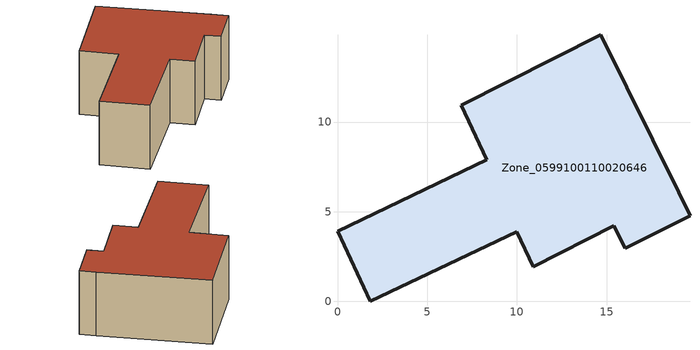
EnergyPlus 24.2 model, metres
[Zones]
Zone_0599100110020646
 floor ground (C_G): 14.67,14.88 19.03,6.08 19.65,4.79 16.04,2.96 15.39,4.23 10.9,1.94 9.98,3.89 1.82,0 0,3.93 8.31,7.89 6.89,10.94 z0
 wall outside (C_F): 19.03,6.08 14.67,14.88 6.89,10.94 8.31,7.89 0,3.93 1.82,0 9.98,3.89 10.9,1.94 15.39,4.23 16.04,2.96 19.65,4.79 19.03,6.08 z0:5.86
 roof outside (C_R): 8.31,7.89 0,3.93 1.82,0 9.98,3.89 10.9,1.94 15.39,4.23 16.04,2.96 19.65,4.79 19.03,6.08 14.67,14.88 6.89,10.94 z5.86
[BUILDING]
Pand.0599100110020646: North Axis=0; Terrain=City; Loads Convergence Tolerance Value=0.04; Temperature Convergence Tolerance Value=0.4; Solar Distribution=FullExterior; Maximum Number of Warmup Days=25; Minimum Number of Warmup Days=1
[Site:Location]
Rotterdam.The.Hague.AP_ZH_NLD Design_Conditions: Latitude=51.96; Longitude=4.45; Time Zone=1; Elevation=-4.5
[SITE:GROUNDTEMPERATURE:BUILDINGSURFACE]
18, 18, 18, 18, 18, 18, 18, 18, 18, 18, 18, 18
[MATERIAL] Thermal Absorptance=0.9; Solar Absorptance=0.7; Visible Absorptance=0.7
Name | Roughness | Thickness | Conductivity | Density | Specific Heat
G.TC.1946 | MediumSmooth | 0.15 | 1 | 540 | 1210
F.TC.1946 | Rough | 0.3 | 0.857143 | 1920 | 840
R.TC.1946 | MediumRough | 0.2 | 0.909091 | 1500 | 1000
[CONSTRUCTION]
C_G: G.TC.1946
C_F: F.TC.1946
C_R: R.TC.1946
[ZONE]
Zone_0599100110020646: Type=1; Multiplier=1; Ceiling Height=Autocalculate; Volume=Autocalculate; Floor Area=autocalculate; Part of Total Floor Area=Yes
[ZONEINFILTRATION:DESIGNFLOWRATE]
Infil_Zone_0599100110020646: Zone or ZoneList or Space or SpaceList=Zone_0599100110020646; Schedule=AlwaysOn; Design Flow Rate Calculation Method=Flow/Area; Flow Rate per Floor Area=0.003; Constant Term Coefficient=1; Temperature Term Coefficient=0; Velocity Term Coefficient=0; Velocity Squared Term Coefficient=0
[HVACTEMPLATE:ZONE:IDEALLOADSAIRSYSTEM]
Zone_0599100110020646: Maximum Heating Supply Air Temperature=50; Minimum Cooling Supply Air Temperature=13; Maximum Heating Supply Air Humidity Ratio=0.0156; Minimum Cooling Supply Air Humidity Ratio=0.0077; Heating Limit=NoLimit; Cooling Limit=NoLimit; Dehumidification Control Type=ConstantSensibleHeatRatio; Cooling Sensible Heat Ratio=0.7; Dehumidification Setpoint=60; Humidification Control Type=None; Humidification Setpoint=30; Outdoor Air Method=None; Outdoor Air Flow Rate per Person=0.00944; Outdoor Air Flow Rate per Zone Floor Area=0; Outdoor Air Flow Rate per Zone=0; Demand Controlled Ventilation Type=None; Outdoor Air Economizer Type=NoEconomizer; Heat Recovery Type=None; Sensible Heat Recovery Effectiveness=0.7; Latent Heat Recovery Effectiveness=0.65
[ZONECONTROL:THERMOSTAT]
ThermostatControl_Zone_0599100110020646: Zone or ZoneList=Zone_0599100110020646; Control Type Schedule=DualSetpointControlType; Control 1=Thermostat_Zone_0599100110020646; Temperature Difference Between Cutout And Setpoint=0
[THERMOSTATSETPOINT:DUALSETPOINT]
Thermostat_Zone_0599100110020646: Heating Setpoint Temperature Schedule=HeatingSetpoint_Zone_0599100110020646; Cooling Setpoint Temperature Schedule=CoolingSetpoint_Zone_0599100110020646
[SCHEDULE:COMPACT]
HeatingSetpoint_Zone_0599100110020646: Through: 12/31, For: AllDays, Until: 24:00, 21
CoolingSetpoint_Zone_0599100110020646: Through: 12/31, For: AllDays, Until: 24:00, 24
DualSetpointControlType: Through: 12/31, For: AllDays, Until: 24:00, 4
AlwaysOn: Through: 12/31, For: AllDays, Until: 24:00, 1
